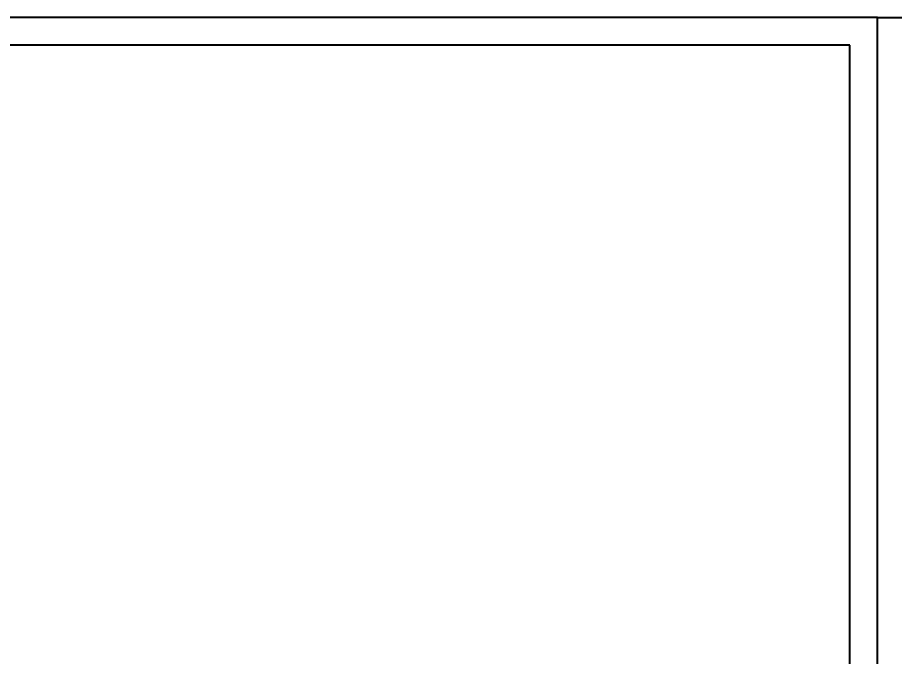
# Model space of a CAD drawing. Header units: inches. Extents: x 3186 to 109360, y -14990 to 740552.
# Drawn here: x 33948 to 49792, y 71833 to 83377 of the extents above; entities that cross this region are included whole.
import ezdxf

# ---------------------------------------------------------------- set-up
doc = ezdxf.new("R2010")
doc.units = ezdxf.units.IN
doc.header["$MEASUREMENT"] = 0
doc.layers.add('GT_1', color=7, linetype='Continuous')
doc.styles.get("Standard").update_dxf_attribs({"font": 'txt', "bigfont": 'gbcbig.shx'})
doc.dimstyles.new('Standard-yuanban', dxfattribs={"dimtxt": 800, "dimasz": 0.18, "dimexe": 0.18, "dimexo": 0.0625, "dimgap": 0.09, "dimtad": 0, "dimtih": 1, "dimtoh": 1, "dimdec": 4, "dimlfac": 0.02, "dimzin": 0, "dimdsep": 46, "dimtxsty": 'Standard', "dimcen": 0.09, "dimadec": 0, "dimazin": 0, "dimtfac": 1, "dimtdec": 4, "dimtofl": 0, "dimtmove": 0, "dimatfit": 3, "dimfxl": 1, "dimtolj": 1, "dimtzin": 0, "dimarcsym": 0})

# ---------------------------------------------------------------- blocks, each defined once
blk = doc.blocks.new('*D95')
at = {"color": 0, "lineweight": -2, "transparency": 16777216}
for p, q in [((49485, 83377), (62241, 83377)), ((62241, 83377), (62241, 73277)), ((62241, 62377), (62241, 72477)), ((49485, 62377), (62241, 62377))]:
    blk.add_line(p, q, dxfattribs=at)
at = {"color": 0, "transparency": 16777216}
for points in [[(62241, 83377), (62241, 83377), (62241, 83377)], [(62241, 62377), (62241, 62377), (62241, 62377)]]:
    blk.add_solid(points, dxfattribs=at)
at = {"layer": 'Defpoints', "color": 0, "transparency": 16777216}
for p in [(49484, 83377), (62241, 83377), (49484, 62377)]:
    blk.add_point(p, dxfattribs=at)
at = {"color": 0, "transparency": 16777216, "insert": (62241, 72877), "char_height": 800, "attachment_point": 5}
blk.add_mtext('\\A1;420.0000', dxfattribs=at)

msp = doc.modelspace()

# ---------------------------------------------------------------- linework, layer by layer
at = {"layer": 'GT_1'}
for p, q in [((49484.44132, 83376.93613), (4934.44132, 83376.93613)), ((49484.44132, 62376.93613), (49484.44132, 83376.93613))]:
    msp.add_line(p, q, dxfattribs=at)
at = {"layer": 'GT_1', "color": 1}
for p, q in [((48984.44132, 82876.93613), (6184.44132, 82876.93613)), ((48984.44132, 62876.93613), (48984.44132, 82876.93613))]:
    msp.add_line(p, q, dxfattribs=at)

# ---------------------------------------------------------------- dimensions: what is measured, and where the dimension line sits
dim = msp.add_linear_dim(base=(62240.97563, 83376.93613), p1=(49484.44132, 62376.93613), p2=(49484.44132, 83376.93613), angle=90, dimstyle='Standard-yuanban')
dim.commit()
dim.dimension.update_dxf_attribs({"geometry": '*D95', "text_midpoint": (62240.97563, 72876.93613)})

doc.saveas('drawing.dxf')
